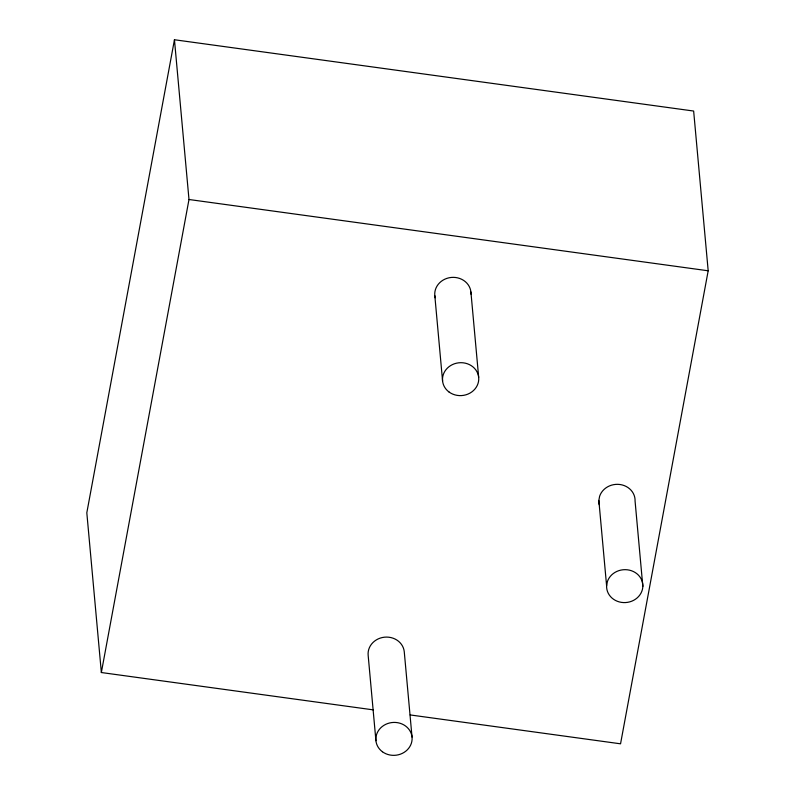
<?xml version="1.0" encoding="UTF-8"?>
<svg xmlns="http://www.w3.org/2000/svg" width="795" height="795" viewBox="0 0 795 795"><rect width="100%" height="100%" fill="white"/><g stroke="black" fill="none" stroke-linecap="round" stroke-linejoin="round"><path stroke-width="1.19" d="M410.16 714.934L620.547 743.812L708.186 270.787L693.647 111.042L174.453 39.75L86.814 512.775L101.353 672.53L373.253 709.865M101.353 672.53L188.991 199.505L174.453 39.75M606.605 585.806L607.4 581.552A18.146 16.456 -5.2 0 1 636.884 573.722A18.146 16.456 -5.2 0 1 631.767 601.189A18.146 16.456 -5.2 0 1 606.605 585.806L598.844 500.462L599.629 496.219A18.146 16.456 -5.2 0 1 619.991 484.513A18.146 16.456 -5.2 0 1 635.076 501.118L642.837 586.452M188.991 199.505L708.186 270.787M470.908 291.984L478.679 377.317M434.815 295.67L442.577 381.004M412.029 737.035L404.257 651.701A18.146 16.456 -5.2 0 0 384.502 637.183A18.146 16.456 -5.2 0 0 368.165 655.398L375.926 740.731M599.281 504.736A18.146 16.456 -5.2 0 1 598.844 500.462M435.193 297.787A18.146 16.456 -5.2 0 1 451.153 277.455A18.146 16.456 -5.2 0 1 470.978 294.13M449.076 392.034A18.146 16.456 -5.2 0 0 478.501 381.61A18.146 16.456 -5.2 0 0 454.303 363.822A18.146 16.456 -5.2 0 0 449.076 392.034M382.425 751.762A18.146 16.456 -5.2 0 0 411.86 741.337A18.146 16.456 -5.2 0 0 387.652 723.549A18.146 16.456 -5.2 0 0 382.425 751.762"/></g></svg>
